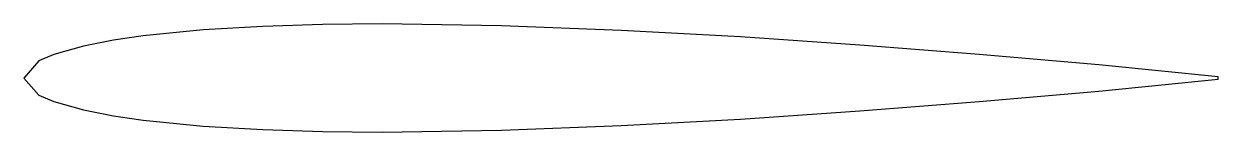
# Model space of a CAD drawing. Header units: inches. Extents: x -1335 to 1335, y -120 to 120.
import ezdxf

# ---------------------------------------------------------------- set-up
doc = ezdxf.new("R2010")
doc.units = ezdxf.units.IN
doc.header["$MEASUREMENT"] = 0

msp = doc.modelspace()

# ---------------------------------------------------------------- linework, layer by layer
msp.add_lwpolyline([(1335, 2.52315), (1201.5, 16.1535), (1068, 28.9962), (801, 52.53225), (534, 73.3716), (267, 91.38075), (0, 106.01235), (-267, 116.21175), (-534, 120.19005), (-667.5, 118.9752), (-801, 114.8901), (-934.5, 107.0403), (-1068, 93.7704), (-1134.75, 84.105), (-1201.5, 71.1822), (-1268.25, 52.3587), (-1301.625, 37.92735), (-1335, 0), (-1301.625, -37.92735), (-1268.25, -52.3587), (-1201.5, -71.1822), (-1134.75, -84.105), (-1068, -93.7704), (-934.5, -107.0403), (-801, -114.8901), (-667.5, -118.9752), (-534, -120.19005), (-267, -116.21175), (0, -106.01235), (267, -91.38075), (534, -73.3716), (801, -52.53225), (1068, -28.9962), (1201.5, -16.1535), (1335, -2.52315)], close=True)

doc.saveas('drawing.dxf')
